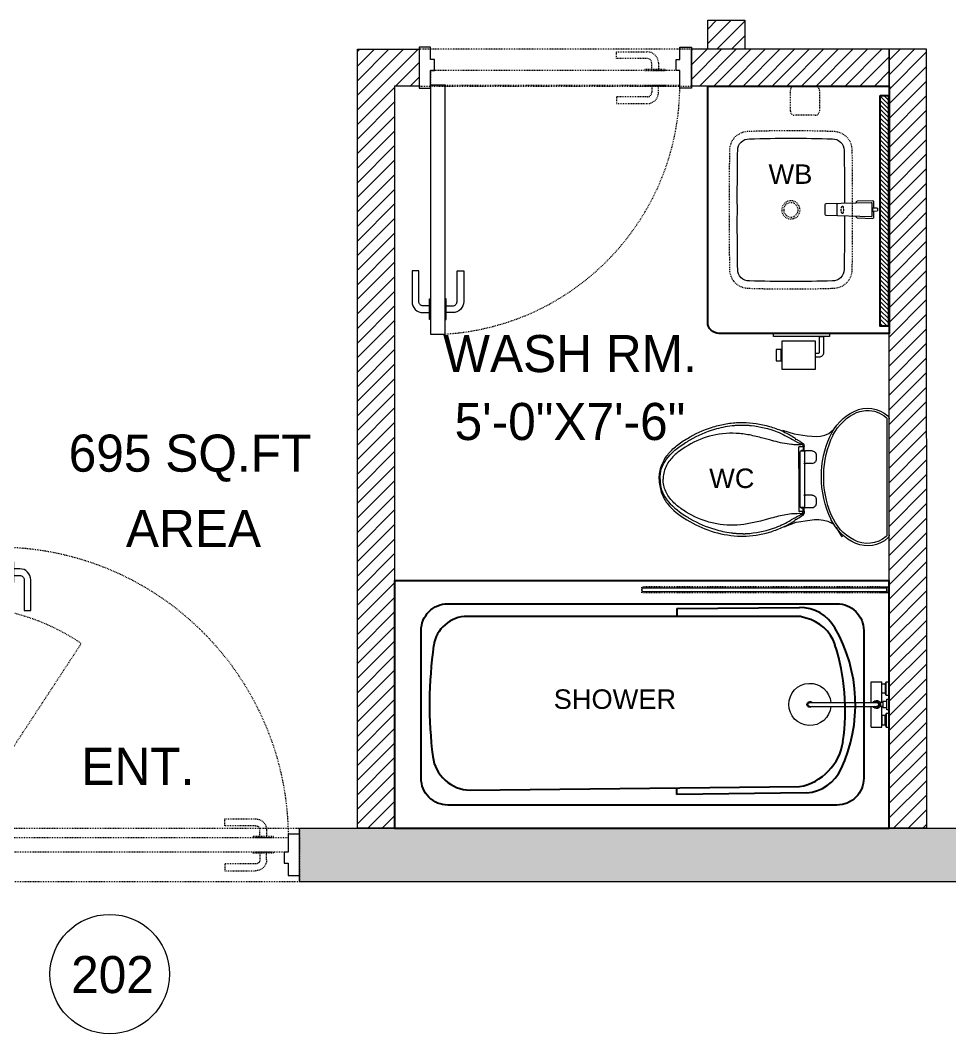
# Model space of a CAD drawing. Header units: inches. Extents: x 18646 to 39869, y 2287 to 7833.
# Drawn here: x 22523.9 to 22636.6, y 4217.9 to 4340.9 of the extents above; entities that cross this region are included whole.
import ezdxf

# ---------------------------------------------------------------- set-up
doc = ezdxf.new("R2010")
doc.units = ezdxf.units.IN
doc.header["$LTSCALE"] = 1.5
doc.header["$MEASUREMENT"] = 0
doc.linetypes.add('DASHED', pattern=[0.75, 0.5, -0.25])
doc.linetypes.add('HIDDEN', pattern=[0.375, 0.25, -0.125])
for name, color, linetype in [('A-WALL', 4, 'Continuous'), ('A-WALL-EXTR', 2, 'Continuous'), ('I-FURN', 7, 'Continuous'), ('I-Furn Text', 7, 'Continuous'), ('TTEXT', 7, 'Continuous')]:
    doc.layers.add(name, color=color, linetype=linetype)
for name, color, linetype, lineweight in [('I-DOOR', 6, 'Continuous', 20), ('I-FIXTURE', 7, 'Continuous', 5), ('l-FIXTURE', 7, 'Continuous', 5)]:
    doc.layers.add(name, color=color, linetype=linetype, lineweight=lineweight)
doc.styles.add('1 by 8 new', font='GOTHIC.TTF', dxfattribs={"height": 4.5})
doc.styles.add('A-ARCH-B01FL$0$Annotative', font='arial.ttf')
doc.styles.get("Standard").update_dxf_attribs({"font": 'arial.ttf'})

# ---------------------------------------------------------------- blocks, each defined once
blk = doc.blocks.new('D2')
at = {"layer": 'A-WALL-EXTR', "color": 8, "linetype": 'HIDDEN', "lineweight": 5, "ltscale": 0.1, "transparency": 33554636}
for points in [[(2.1, 1.39), (2.1, 36.61), (0.35, 36.61), (0.35, 1.39)], [(0.35, 32.35), (0.35, 34.84), (0.2, 34.84), (0.2, 32.35)], [(2.1, 32.35), (2.1, 34.84), (2.25, 34.84), (2.25, 32.35)]]:
    blk.add_lwpolyline(points, close=True, dxfattribs=at)
for points in [[(0.2, 33.19), (-0.58, 33.19, 0.414214), (-1.1, 32.67), (-1.1, 28.92), (-1.92, 28.92), (-1.92, 32.67, -0.414214), (-0.58, 34), (0.2, 34)], [(2.25, 33.19), (3.02, 33.19, -0.414214), (3.54, 32.67), (3.54, 28.92), (4.36, 28.92), (4.36, 32.67, 0.414214), (3.02, 34), (2.25, 34)]]:
    blk.add_lwpolyline(points, format="xyb", dxfattribs=at)
blk.add_arc((2.07, 1.31), 35.3, 2.9704, 89.9487, dxfattribs=at)
at = {"layer": 'I-DOOR', "color": 6, "lineweight": 5, "transparency": 33554636}
for points in [[(0.35, 36.61), (0.35, 36.14), (-1.01, 36.14), (-1.01, 36.61), (-2.5, 36.61), (-2.5, 38), (2.5, 38), (2.5, 36.61)], [(2.1, 1.39), (37.31, 1.39), (37.31, 3.14), (2.1, 3.14)], [(33.05, 3.14), (35.54, 3.14), (35.54, 3.29), (33.05, 3.29)], [(0.35, 1.39), (0.35, 1.86), (-1.01, 1.86), (-1.01, 1.39), (-2.5, 1.39), (-2.5, 0), (2.5, 0), (2.5, 1.39)], [(33.05, 1.39), (35.54, 1.39), (35.54, 1.24), (33.05, 1.24)]]:
    blk.add_lwpolyline(points, close=True, dxfattribs=at)
for points in [[(33.89, 3.29), (33.89, 4.07, 0.414214), (33.37, 4.59), (29.63, 4.59), (29.63, 5.4), (33.37, 5.4, -0.414214), (34.71, 4.07), (34.71, 3.29)], [(33.89, 1.24), (33.89, 0.46, -0.414214), (33.37, -0.05), (29.63, -0.05), (29.63, -0.87), (33.37, -0.87, 0.414214), (34.71, 0.46), (34.71, 1.24)]]:
    blk.add_lwpolyline(points, format="xyb", dxfattribs=at)
blk = doc.blocks.new('D1')
at = {"layer": 'I-DOOR', "lineweight": 5, "transparency": 33554636}
for points in [[(0.35, 31.61), (0.35, 31.14), (-1.01, 31.14), (-1.01, 31.61), (-2.5, 31.61), (-2.5, 33), (2.5, 33), (2.5, 31.61)], [(2.1, 1.39), (32.31, 1.39), (32.31, 3.14), (2.1, 3.14)], [(28.05, 3.14), (30.54, 3.14), (30.54, 3.29), (28.05, 3.29)], [(0.35, 1.39), (0.35, 1.86), (-1.01, 1.86), (-1.01, 1.39), (-2.5, 1.39), (-2.5, 0), (2.5, 0), (2.5, 1.39)], [(28.05, 1.39), (30.54, 1.39), (30.54, 1.24), (28.05, 1.24)]]:
    blk.add_lwpolyline(points, close=True, dxfattribs=at)
at = {"layer": 'I-DOOR', "color": 252, "linetype": 'HIDDEN', "lineweight": 5, "ltscale": 0.1, "transparency": 33554636}
for points in [[(2.1, 1.39), (2.1, 31.61), (0.35, 31.61), (0.35, 1.39)], [(0.35, 27.35), (0.35, 29.84), (0.2, 29.84), (0.2, 27.35)], [(2.1, 27.35), (2.1, 29.84), (2.25, 29.84), (2.25, 27.35)]]:
    blk.add_lwpolyline(points, close=True, dxfattribs=at)
for points in [[(0.2, 28.19), (-0.58, 28.19, 0.414214), (-1.1, 27.67), (-1.1, 23.92), (-1.92, 23.92), (-1.92, 27.67, -0.414214), (-0.58, 29), (0.2, 29)], [(2.25, 28.19), (3.02, 28.19, -0.414214), (3.54, 27.67), (3.54, 23.92), (4.36, 23.92), (4.36, 27.67, 0.414214), (3.02, 29), (2.25, 29)]]:
    blk.add_lwpolyline(points, format="xyb", dxfattribs=at)
at = {"layer": 'I-DOOR', "lineweight": 5, "transparency": 33554636}
for points in [[(28.89, 3.29), (28.89, 4.07, 0.414214), (28.37, 4.59), (24.63, 4.59), (24.63, 5.4), (28.37, 5.4, -0.414214), (29.71, 4.07), (29.71, 3.29)], [(28.89, 1.24), (28.89, 0.46, -0.414214), (28.37, -0.05), (24.63, -0.05), (24.63, -0.87), (28.37, -0.87, 0.414214), (29.71, 0.46), (29.71, 1.24)]]:
    blk.add_lwpolyline(points, format="xyb", dxfattribs=at)
at = {"layer": 'I-DOOR', "color": 252, "linetype": 'HIDDEN', "lineweight": 5, "ltscale": 0.1, "transparency": 33554636}
blk.add_arc((2.06, 1.3), 30.31, 3.4862, 89.9301, dxfattribs=at)
blk = doc.blocks.new('SW28-Plan')
at = {"layer": 'I-FIXTURE', "linetype": 'ByBlock', "lineweight": 5}
for p, q in [((15, 43), (15, 107)), ((20, 97), (20, 53)), ((85, 107), (35, 107)), ((35, 9), (35, 107)), ((85, 9), (85, 107)), ((376, 9), (60, 9)), ((15, -43), (15, -107)), ((35, -107), (35, -9)), ((376, -9), (60, -9)), ((85, -107), (85, -9)), ((20, -97), (20, -53)), ((85, -107), (35, -107))]:
    blk.add_line(p, q, dxfattribs=at)
for points in [[(0, 43), (15, 43), (20, 53), (35, 53), (35, 97), (20, 97), (15, 107), (0, 107)], [(11, 25), (0, 25), (0, -25), (11, -25)], [(0, -43), (15, -43), (20, -53), (35, -53), (35, -97), (20, -97), (15, -107), (0, -107)]]:
    blk.add_lwpolyline(points, close=True, dxfattribs=at)
for points in [[(11, 14), (31, 14), (31, -14), (11, -14)], [(31, 9), (43.3, 9)], [(31, -9), (43.3, -9)]]:
    blk.add_lwpolyline(points, dxfattribs=at)
for centre, radius, start, end in [((376, 0), 100, 185.1636, 174.8364), ((60, 0), 19, 28.2737, 331.7263), ((60, 0), 14, 40.0052, 319.9948), ((60, 0), 9, 90, 270), ((376, 0), 14, 220.0052, 139.9948), ((376, 0), 9, 270, 90)]:
    blk.add_arc(centre, radius, start, end, dxfattribs=at)
blk = doc.blocks.new('WB')
at = {"layer": 'I-FIXTURE', "lineweight": 5}
for p, q in [((11.61, 0.57), (11.61, -0.64)), ((17.16, 0.83), (11.73, 0.69)), ((13.03, -0.67), (13.03, 0.6)), ((15.35, 0.78), (15.35, 0.86)), ((15.47, 0.98), (17.36, 1.03)), ((17.28, 0.71), (17.28, -0.78)), ((17.34, -0.2), (17.34, 0.13)), ((17.36, 0.15), (17.91, 0.13)), ((17.48, 0.91), (17.48, 0.15)), ((17.93, -0.18), (17.93, 0.11)), ((11.73, -0.76), (17.16, -0.9)), ((15.35, -0.93), (15.35, -0.85)), ((17.36, -1.09), (15.47, -1.04)), ((17.91, -0.2), (17.36, -0.22)), ((17.48, -0.22), (17.48, -0.98))]:
    blk.add_line(p, q, dxfattribs=at)
at = {"layer": 'I-FIXTURE', "color": 8, "linetype": 'DASHED', "lineweight": 5, "ltscale": 0.1}
blk.add_lwpolyline([(14.84, -7.24, 0.005975), (14.88, 0, 0.005975), (14.84, 7.24, 0.421899), (12.47, 9.55, 0.016836), (2.41, 9.55, 0.421667), (0.04, 7.24, 0.005823), (0, 0, 0.005823), (0.04, -7.24, 0.421667), (2.41, -9.55, 0.016836), (12.47, -9.55, 0.421899)], format="xyb", close=True, dxfattribs=at)
for radius in [1.11, 0.875]:
    blk.add_circle((7.44, 0), radius, dxfattribs=at)
at = {"layer": 'I-FIXTURE', "lineweight": 5}
for centre, radius, start, end in [((11.73, 0.57), 0.118, 91.4917, 180), ((13.17, 0.59), 0.136, 98.7071, 177.0098), ((15.47, 0.86), 0.121, 92.9366, 179.4019), ((17.16, 0.71), 0.119, 358.65, 91.3974), ((17.28, 0.11), 0.0236, 17.0763, 85.9822), ((16.81, -0.03), 0.52, 342.9237, 17.0763), ((17.32, 0.06), 0.0202, 267.9713, 359.383), ((17.36, 0.13), 0.0199, 88.607, 178.8453), ((17.36, 0.91), 0.118, 359.997, 91.503), ((17.91, 0.11), 0.0197, 0, 87.85), ((11.73, -0.64), 0.118, 180, 268.5083), ((13.17, -0.66), 0.136, 182.9903, 261.2928), ((15.47, -0.93), 0.118, 179.9978, 268.5022), ((17.16, -0.78), 0.119, 268.6045, 1.3481), ((17.28, -0.18), 0.0236, 274.0178, 342.9237), ((17.32, -0.13), 0.0197, 359.9987, 93.733), ((17.36, -0.2), 0.0202, 181.538, 270.6087), ((17.36, -0.98), 0.118, 268.497, 0.0025), ((17.91, -0.18), 0.0197, 272.15, 360)]:
    blk.add_arc(centre, radius, start, end, dxfattribs=at)
at = {"layer": 'I-FIXTURE', "color": 8, "linetype": 'DASHED', "lineweight": 5, "ltscale": 0.1}
for centre, radius, start, end in [((14.59, 0.01), 1.04, 164.2221, 180.4063), ((13.93, 0.19), 0.365, 141.8789, 164.2221), ((13.69, 0.38), 0.0529, 34.0309, 141.8789), ((13.47, 0.23), 0.321, 8.689, 34.0309), ((12.41, 0.01), 1.4, 359.3825, 11.0778), ((14.59, -0.01), 1.04, 179.5937, 195.7779), ((13.93, -0.19), 0.365, 195.7779, 218.1211), ((13.69, -0.39), 0.0529, 218.1211, 325.9691), ((13.47, -0.24), 0.321, 325.9691, 351.311), ((12.41, -0.02), 1.4, 348.9222, 0.6175)]:
    blk.add_arc(centre, radius, start, end, dxfattribs=at)
at = {"layer": 'l-FIXTURE', "lineweight": 5}
blk.add_lwpolyline([(13.94, 0.74, 0.005371), (13.89, 7.23, 0.428792), (12.47, 8.61, 0.01694), (2.41, 8.61, 0.428462), (0.99, 7.23, 0.005836), (0.95, 0, 0.005836), (0.99, -7.23, 0.428462), (2.41, -8.61, 0.01694), (12.47, -8.61, 0.428792), (13.89, -7.23, 0.005316), (13.94, -0.81, 0.005316)], format="xyb", dxfattribs=at)
at = {"layer": 'I-FIXTURE', "color": 8, "linetype": 'DASHED', "lineweight": 5, "ltscale": 0.1}
for tag in ['MATERIAL', 'PRODUCT', 'TRADENAME', 'MODELNUMBER']:
    blk.add_attdef(tag, (7.43, 0), '', height=0.001, rotation=270, dxfattribs=at)
blk = doc.blocks.new('A$C7D7620EA')
at = {"layer": 'I-FIXTURE'}
for points in [[(27.9, 1.33), (27.9, 15.36)], [(8.83, 14.57), (8.93, 14.58)], [(8.93, 14.58), (9.01, 14.59)], [(9.01, 14.59), (9.1, 14.6)], [(9.1, 14.6), (9.17, 14.6)], [(9.17, 14.6), (9.24, 14.61)], [(9.24, 14.61), (9.31, 14.61)], [(9.31, 14.61), (9.37, 14.62)], [(9.37, 14.62), (9.43, 14.62)], [(9.43, 14.62), (9.49, 14.62)], [(9.49, 14.62), (9.54, 14.63)], [(9.54, 14.63), (9.59, 14.63)], [(9.59, 14.63), (9.66, 14.63)], [(9.66, 14.63), (9.72, 14.63)], [(9.72, 14.63), (9.77, 14.64)], [(9.77, 14.64), (9.82, 14.64)], [(9.82, 14.64), (9.87, 14.64)], [(9.87, 14.64), (9.93, 14.64)], [(9.93, 14.64), (10.02, 14.64)], [(10.02, 14.64), (10.06, 14.64)], [(10.06, 14.64), (10.1, 14.64)], [(10.19, 14.64), (10.27, 14.64)], [(10.27, 14.64), (10.34, 14.64)], [(10.34, 14.64), (10.39, 14.63)], [(10.39, 14.63), (10.45, 14.63)], [(10.45, 14.63), (10.5, 14.63)], [(10.5, 14.63), (10.57, 14.63)], [(10.57, 14.63), (10.63, 14.62)], [(10.63, 14.62), (10.7, 14.62)], [(10.7, 14.62), (10.78, 14.61)], [(10.78, 14.61), (10.86, 14.61)], [(10.86, 14.61), (10.95, 14.6)], [(10.95, 14.6), (11.04, 14.59)], [(11.04, 14.59), (11.14, 14.58)], [(3.2, 12.51), (3.3, 12.57)], [(3.3, 12.57), (3.38, 12.62)], [(3.38, 12.62), (3.46, 12.67)], [(3.46, 12.67), (3.54, 12.72)], [(3.54, 12.72), (3.61, 12.76)], [(3.61, 12.76), (3.68, 12.8)], [(3.68, 12.8), (3.77, 12.86)], [(13.54, 12.79), (12.55, 13.05)], [(16.29, 13.17), (16.43, 13.08)], [(16.43, 13.07), (16.43, 13.08), (16.43, 13.08)], [(16.43, 13.07), (16.43, 13.08)], [(16.43, 13.07), (16.44, 13.07)], [(16.47, 13), (16.47, 12.94)], [(16.47, 12.94), (16.56, 12.93)], [(16.56, 12.93), (16.57, 12.92)], [(16.57, 12.92), (16.58, 12.92)], [(16.78, 12.84), (16.81, 12.82)], [(17.12, 12.62), (17.23, 12.55)], [(17.23, 12.55), (17.34, 12.48)], [(17.3, 12.3), (17.29, 12.3)], [(17.29, 12.3), (17.3, 12.3)], [(17.34, 12.48), (17.45, 12.41)], [(16.97, 12.23), (16.59, 12.24)], [(17.09, 4.75), (17.09, 11.37)], [(17.14, 11.49), (17.5, 11.5)], [(17.18, 11.52), (17.35, 11.52), (17.43, 11.52), (17.47, 11.52), (17.49, 11.52)], [(17.36, 11.55), (17.25, 11.54)], [(17.36, 11.55), (17.35, 11.55)], [(17.46, 12.06), (17.43, 12.02)], [(17.44, 11.94), (17.49, 11.94), (17.5, 11.94)], [(17.44, 11.93), (17.44, 11.63)], [(17.45, 12.03), (17.54, 12.03)], [(17.52, 12), (17.45, 12)], [(17.45, 12), (17.45, 12)], [(17.45, 12), (17.52, 12)], [(17.49, 11.49), (17.48, 11.49)], [(17.49, 11.52), (17.5, 11.52)], [(17.5, 11.5), (17.49, 11.49)], [(17.5, 11.94), (17.58, 11.94)], [(17.5, 11.52), (17.58, 11.53)], [(17.5, 11.5), (17.5, 11.5)], [(17.51, 11.5), (17.55, 11.49)], [(17.55, 11.49), (17.6, 11.49)], [(17.57, 12.06), (17.57, 12.18)], [(17.58, 11.57), (17.58, 11.94)], [(17.6, 11.49), (17.61, 11.49)], [(17.6, 11.49), (17.6, 11.49)], [(17.6, 11.49), (17.6, 11.49)], [(17.61, 11.49), (17.64, 11.49)], [(17.61, 11.49), (17.61, 11.49)], [(17.62, 11.49), (17.61, 11.49)], [(17.61, 11.49), (17.61, 11.49)], [(17.61, 11.49), (17.61, 11.49)], [(17.61, 11.49), (17.61, 11.49)], [(17.62, 11.49), (17.62, 11.49)], [(17.62, 11.49), (17.62, 11.48)], [(17.62, 11.49), (17.62, 11.49)], [(17.62, 11.49), (17.62, 11.49)], [(17.62, 11.49), (17.64, 11.49)], [(17.62, 11.47), (17.62, 10.01)], [(17.64, 11.49), (17.71, 11.5)], [(17.71, 11.5), (17.75, 11.5)], [(17.94, 11.5), (17.75, 11.5)], [(18.09, 11.5), (17.94, 11.5)], [(18.26, 11.49), (18.09, 11.5)], [(18.54, 11.49), (18.26, 11.49)], [(18.85, 11.38), (18.84, 11.38)], [(18.85, 11.38), (18.88, 11.36)], [(18.88, 11.36), (18.9, 11.34)], [(18.9, 11.34), (18.91, 11.32)], [(18.91, 11.32), (18.92, 11.32)], [(18.92, 11.32), (18.94, 11.29)], [(17.64, 9.96), (17.57, 9.96)], [(17.6, 10), (17.6, 10.01)], [(17.6, 10.01), (17.6, 10)], [(17.61, 10.01), (17.6, 10.01)], [(17.6, 9.99), (17.6, 10)], [(17.6, 9.99), (17.6, 9.99)], [(17.6, 9.99), (17.6, 9.99)], [(17.61, 10.23), (17.62, 10.25)], [(17.61, 10.11), (17.62, 10.11)], [(17.61, 10.03), (17.62, 10.03), (17.61, 10.03)], [(17.61, 10.01), (17.61, 10.01)], [(17.62, 10.01), (17.61, 10.01)], [(17.61, 10), (17.61, 10.01)], [(17.61, 10), (17.61, 10)], [(17.61, 9.99), (17.61, 10)], [(17.61, 9.99), (17.62, 9.99)], [(17.61, 9.99), (17.61, 9.99)], [(17.61, 9.99), (17.63, 9.99)], [(17.61, 9.99), (17.61, 9.99)], [(17.61, 9.99), (17.61, 9.99)], [(17.62, 10.01), (17.62, 9.99)], [(17.62, 9.99), (17.63, 9.99)], [(17.62, 9.99), (17.62, 9.99)], [(17.62, 9.99), (17.62, 9.99)], [(17.62, 9.99), (17.68, 9.98), (17.71, 9.98), (17.75, 9.97)], [(17.63, 9.99), (17.65, 10)], [(17.64, 9.96), (17.64, 6.16)], [(18.04, 9.98), (17.92, 9.98), (17.75, 9.97)], [(18.21, 9.98), (18.04, 9.98)], [(18.54, 9.98), (18.21, 9.98)], [(18.85, 10.09), (18.84, 10.09)], [(18.9, 10.14), (18.9, 10.14), (18.92, 10.16), (18.92, 10.16), (18.94, 10.19)], [(0, 8.06), (0, 8.15)], [(0.12, 8.04), (0.12, 8.08)], [(0.48, 8.08), (0.48, 8.06)], [(0.48, 8.04), (0.48, 8.06)], [(17.64, 6.16), (17.57, 6.16)], [(17.6, 6.14), (17.59, 6.14)], [(17.6, 6.12), (17.59, 6.12)], [(17.6, 6.13), (17.6, 6.14)], [(17.6, 6.13), (17.6, 6.12)], [(17.6, 6.13), (17.6, 6.13)], [(17.61, 6.13), (17.6, 6.13)], [(17.6, 6.13), (17.6, 6.13)], [(17.6, 6.13), (17.6, 6.13)], [(17.6, 6.12), (17.6, 6.12)], [(17.6, 6.12), (17.6, 6.12)], [(17.61, 6.11), (17.6, 6.12)], [(17.61, 6.13), (17.62, 6.13)], [(17.63, 6.13), (17.61, 6.13)], [(17.61, 6.13), (17.61, 6.13)], [(17.61, 6.13), (17.61, 6.13)], [(17.61, 6.13), (17.61, 6.12)], [(17.61, 6.13), (17.61, 6.13)], [(17.61, 6.12), (17.61, 6.11)], [(17.61, 6.12), (17.61, 6.12)], [(17.61, 6.12), (17.61, 6.12)], [(17.61, 6.11), (17.61, 6.11)], [(17.62, 6.11), (17.61, 6.11)], [(17.62, 6.09), (17.61, 6.09)], [(17.61, 6.09), (17.61, 6.09)], [(17.61, 6.01), (17.62, 6.01)], [(17.61, 5.89), (17.62, 5.87)], [(17.62, 6.13), (17.65, 6.14)], [(17.62, 6.13), (17.62, 6.13)], [(17.62, 6.13), (17.62, 6.12)], [(17.62, 6.13), (17.62, 6.13)], [(17.62, 6.13), (17.62, 6.13)], [(17.62, 6.13), (17.62, 6.13)], [(17.62, 6.12), (17.62, 6.12)], [(17.62, 6.12), (17.62, 6.11)], [(17.62, 6.11), (17.62, 4.65)], [(17.65, 6.14), (17.71, 6.14)], [(17.71, 6.14), (17.75, 6.15)], [(17.92, 6.14), (17.75, 6.15)], [(18.04, 6.14), (17.92, 6.14)], [(18.21, 6.14), (18.04, 6.14)], [(18.85, 6.03), (18.84, 6.03)], [(18.85, 6.02), (18.88, 6)], [(18.88, 6), (18.9, 5.98)], [(18.89, 5.99), (18.9, 5.98)], [(18.9, 5.98), (18.91, 5.96)], [(18.93, 5.94), (18.93, 5.94), (18.91, 5.96)], [(18.91, 5.96), (18.92, 5.96)], [(18.92, 5.96), (18.94, 5.93)], [(18.94, 5.93), (18.93, 5.94)], [(17.4, 4.65), (17.13, 4.65)], [(17.21, 4.63), (17.15, 4.63)], [(17.22, 4.63), (17.15, 4.63)], [(17.38, 4.63), (17.15, 4.63)], [(17.19, 4.6), (17.49, 4.6)], [(17.41, 4.63), (17.22, 4.63)], [(17.23, 4.63), (17.22, 4.63)], [(17.26, 4.63), (17.23, 4.63)], [(17.36, 4.57), (17.25, 4.58)], [(17.37, 4.63), (17.26, 4.63)], [(17.28, 4.63), (17.28, 4.6)], [(17.3, 3.82), (17.29, 3.82)], [(17.29, 3.82), (17.3, 3.82)], [(17.34, 3.65), (17.45, 3.72)], [(17.36, 4.57), (17.35, 4.57)], [(17.37, 4.63), (17.36, 4.63)], [(17.37, 4.63), (17.36, 4.63)], [(17.37, 4.63), (17.37, 4.63)], [(17.37, 4.63), (17.38, 4.63)], [(17.37, 4.63), (17.37, 4.63)], [(17.38, 4.63), (17.37, 4.63)], [(17.38, 4.63), (17.38, 4.63)], [(17.39, 4.63), (17.38, 4.63)], [(17.38, 4.63), (17.38, 4.63)], [(17.39, 4.63), (17.38, 4.63)], [(17.38, 4.63), (17.39, 4.63)], [(17.4, 4.63), (17.39, 4.63)], [(17.41, 4.63), (17.39, 4.63)], [(17.5, 4.65), (17.4, 4.65)], [(17.41, 4.63), (17.4, 4.63)], [(17.48, 4.63), (17.41, 4.63)], [(17.41, 4.63), (17.5, 4.63)], [(17.41, 4.63), (17.41, 4.63)], [(17.44, 4.19), (17.44, 4.49)], [(17.45, 4.12), (17.45, 4.12)], [(17.52, 4.11), (17.45, 4.11)], [(17.45, 4.09), (17.54, 4.09)], [(17.49, 4.63), (17.48, 4.63)], [(17.5, 4.63), (17.49, 4.63)], [(17.49, 4.6), (17.5, 4.6)], [(17.5, 4.65), (17.5, 4.65)], [(17.52, 4.65), (17.5, 4.65)], [(17.5, 4.63), (17.5, 4.63)], [(17.5, 4.6), (17.58, 4.59)], [(17.55, 4.63), (17.51, 4.63)], [(17.57, 4.65), (17.52, 4.65)], [(17.6, 4.63), (17.55, 4.63)], [(17.55, 4.63), (17.55, 4.63)], [(17.6, 4.65), (17.57, 4.65)], [(17.57, 4.06), (17.57, 3.94)], [(17.6, 4.75), (17.62, 4.75)], [(17.62, 4.65), (17.6, 4.65)], [(17.6, 4.63), (17.6, 4.63)], [(17.6, 4.63), (17.6, 4.63)], [(17.61, 4.63), (17.6, 4.63)], [(17.61, 4.63), (17.61, 4.63)], [(17.62, 4.63), (17.61, 4.63)], [(17.61, 4.63), (17.61, 4.63)], [(17.61, 4.63), (17.61, 4.63)], [(17.61, 4.63), (17.61, 4.63)], [(17.64, 4.63), (17.61, 4.63)], [(17.62, 4.65), (17.62, 4.64)], [(17.62, 4.64), (17.63, 4.64)], [(17.62, 4.64), (17.62, 4.63)], [(17.62, 4.63), (18.54, 4.63)], [(17.62, 4.63), (17.64, 4.63)], [(17.62, 4.63), (17.62, 4.63)], [(17.63, 4.64), (17.65, 4.64)], [(18.85, 4.74), (18.84, 4.74)], [(18.9, 4.78), (18.9, 4.78), (18.92, 4.81), (18.92, 4.81)], [(18.92, 4.81), (18.94, 4.83)], [(12.55, 3.07), (12.27, 2.99)], [(12.85, 3.15), (12.55, 3.07)], [(13.54, 3.34), (12.85, 3.15)], [(13.79, 3.4), (13.54, 3.34)], [(14.02, 3.46), (13.79, 3.4)], [(14.24, 3.52), (14.02, 3.46)], [(15.97, 3.11), (16.06, 3.17)], [(16.29, 2.95), (16.43, 3.04)], [(16.43, 3.05), (16.43, 3.04)], [(16.43, 3.04), (16.44, 3.05)], [(16.43, 3.04), (16.43, 3.04)], [(16.43, 3.04), (16.43, 3.04)], [(16.47, 3.18), (16.47, 3.12)], [(16.93, 3.38), (17.07, 3.46)], [(17.07, 3.46), (17.23, 3.58)], [(17.23, 3.58), (17.34, 3.65)], [(10.13, 1.47), (10.18, 1.47)], [(10.17, 1.46), (10.24, 1.46)], [(21.42, 2.26), (21.46, 2.19), (22.06, 1.21), (22.1, 1.14), (22.11, 1.13), (22.13, 1.13), (22.2, 1.17), (22.31, 1.24), (22.37, 1.28)]]:
    blk.add_lwpolyline(points, dxfattribs=at)
for points in [[(20.68, 13.19), (21.29, 14.61), (22.36, 15.68), (23.63, 16.3)], [(21.07, 13.39), (21.72, 14.69), (22.8, 15.66), (24.02, 16.18)], [(23.63, 16.3), (25.02, 16.99), (26.62, 16.72), (27.73, 15.74)], [(25.11, 16.41), (26.04, 16.45), (26.89, 16.12), (27.53, 15.56)], [(9.65, 14.95), (9.82, 14.96), (9.98, 14.96), (10.15, 14.96)], [(27.73, 15.74), (27.85, 15.64), (27.9, 15.5), (27.9, 15.36)], [(10.1, 14.64), (10.13, 14.64), (10.16, 14.64), (10.19, 14.64)], [(13.91, 12.69), (13.78, 12.72), (13.66, 12.75), (13.54, 12.79)], [(16.05, 12.27), (15.32, 12.34), (14.61, 12.51), (13.91, 12.69)], [(16.17, 12.87), (16.53, 12.66), (16.9, 12.46), (17.29, 12.3)], [(16.44, 13.07), (16.46, 13.05), (16.47, 13.03), (16.47, 13)], [(16.58, 12.92), (16.65, 12.9), (16.71, 12.87), (16.78, 12.84)], [(16.81, 12.82), (16.92, 12.76), (17.02, 12.69), (17.12, 12.62)], [(17.3, 12.3), (17.39, 12.26), (17.45, 12.17), (17.46, 12.06)], [(17.45, 12.41), (17.53, 12.36), (17.57, 12.27), (17.57, 12.18)], [(20.91, 3.66), (19.52, 6.9), (19.68, 10.42), (21.08, 13.39)], [(19.67, 8.34), (19.67, 10.1), (20.05, 11.76), (20.68, 13.19)], [(16.59, 12.24), (16.41, 12.25), (16.23, 12.26), (16.05, 12.27)], [(16.93, 9.35), (16.93, 10.23), (16.93, 11.11), (16.94, 11.99)], [(17.09, 11.37), (17.09, 11.46), (17.16, 11.53), (17.25, 11.54)], [(17.36, 11.55), (17.41, 11.55), (17.44, 11.59), (17.44, 11.63)], [(17.45, 12.03), (17.44, 12), (17.44, 11.96), (17.44, 11.93)], [(17.58, 11.94), (17.58, 11.98), (17.56, 12), (17.52, 12)], [(17.57, 12.06), (17.57, 12.05), (17.56, 12.03), (17.54, 12.03)], [(17.58, 11.57), (17.58, 11.56), (17.58, 11.54), (17.58, 11.53)], [(17.64, 11.48), (17.64, 11.48), (17.63, 11.49), (17.62, 11.49)], [(18.54, 11.49), (18.61, 11.49), (18.74, 11.45), (18.8, 11.43)], [(18.8, 11.42), (18.82, 11.41), (18.84, 11.39), (18.85, 11.38)], [(18.85, 11.38), (18.87, 11.37), (18.88, 11.35), (18.9, 11.34)], [(18.94, 11.29), (18.97, 11.25), (18.99, 11.2), (19, 11.15)], [(19, 11.15), (19.01, 11.13), (19.02, 11.12), (19.02, 11.1)], [(17.6, 10), (17.58, 9.99), (17.57, 9.98), (17.57, 9.96)], [(17.62, 10.21), (17.62, 10.21), (17.61, 10.22), (17.61, 10.23)], [(17.65, 9.99), (17.65, 9.99), (17.64, 9.97), (17.64, 9.96)], [(18.54, 9.98), (18.61, 9.99), (18.74, 10.04), (18.8, 10.07)], [(18.8, 10.06), (18.82, 10.07), (18.84, 10.09), (18.85, 10.1)], [(18.9, 10.14), (18.88, 10.13), (18.87, 10.11), (18.85, 10.1)], [(18.85, 10.1), (18.87, 10.11), (18.88, 10.13), (18.9, 10.14)], [(19, 10.32), (18.99, 10.28), (18.97, 10.23), (18.94, 10.19)], [(19.02, 10.38), (19.02, 10.36), (19.01, 10.34), (19, 10.32)], [(19.03, 10.47), (19.03, 10.44), (19.03, 10.41), (19.02, 10.38)], [(20.84, 3.16), (20.04, 4.84), (19.66, 6.64), (19.67, 8.34)], [(17.59, 6.12), (17.58, 6.13), (17.57, 6.15), (17.57, 6.16)], [(17.59, 6.14), (17.58, 6.14), (17.57, 6.15), (17.57, 6.16)], [(17.65, 6.14), (17.65, 6.14), (17.64, 6.15), (17.64, 6.16)], [(0.84, 5.68), (1.44, 4.86), (2.26, 4.22), (3.1, 3.67)], [(17.62, 5.91), (17.62, 5.91), (17.61, 5.9), (17.61, 5.89)], [(17.64, 6.13), (17.64, 6.13), (17.63, 6.13), (17.62, 6.13)], [(18.54, 6.14), (18.43, 6.14), (18.32, 6.14), (18.21, 6.14)], [(18.54, 6.14), (18.61, 6.14), (18.67, 6.12), (18.73, 6.1)], [(18.73, 6.1), (18.75, 6.09), (18.84, 6.04), (18.85, 6.02)], [(18.85, 6.02), (18.87, 6.01), (18.88, 6), (18.89, 5.99)], [(18.94, 5.93), (18.97, 5.89), (18.99, 5.84), (19, 5.8)], [(19, 4.97), (18.99, 4.92), (18.97, 4.87), (18.94, 4.83)], [(19, 5.8), (19.01, 5.78), (19.02, 5.76), (19.02, 5.74)], [(19.02, 5.02), (19.02, 5.01), (19.01, 4.99), (19, 4.97)], [(19.03, 5.12), (19.03, 5.09), (19.03, 5.05), (19.02, 5.02)], [(16.05, 3.85), (15.44, 3.79), (14.84, 3.67), (14.24, 3.52)], [(16.97, 3.89), (16.66, 3.88), (16.36, 3.87), (16.05, 3.85)], [(16.06, 3.17), (16.46, 3.41), (16.86, 3.64), (17.29, 3.82)], [(17.25, 4.58), (17.16, 4.59), (17.09, 4.66), (17.09, 4.75)], [(17.23, 3.86), (17.35, 3.89), (17.43, 3.99), (17.43, 4.1)], [(17.3, 3.82), (17.39, 3.87), (17.45, 3.95), (17.46, 4.06)], [(17.36, 4.57), (17.41, 4.57), (17.44, 4.53), (17.44, 4.49)], [(17.45, 4.09), (17.44, 4.12), (17.44, 4.17), (17.44, 4.19)], [(17.45, 3.72), (17.53, 3.77), (17.57, 3.85), (17.57, 3.94)], [(17.52, 4.65), (17.52, 4.63), (17.52, 4.63), (17.5, 4.63)], [(17.58, 4.17), (17.58, 4.14), (17.56, 4.11), (17.52, 4.11)], [(17.57, 4.06), (17.57, 4.07), (17.56, 4.09), (17.54, 4.09)], [(17.62, 4.79), (17.61, 4.78), (17.6, 4.77), (17.6, 4.75)], [(17.62, 4.89), (17.62, 4.89), (17.61, 4.88), (17.61, 4.88)], [(17.61, 4.88), (17.61, 4.87), (17.62, 4.85), (17.62, 4.85)], [(18.54, 4.63), (18.63, 4.63), (18.72, 4.66), (18.8, 4.7)], [(18.8, 4.7), (18.82, 4.72), (18.84, 4.73), (18.85, 4.74)], [(16.47, 3.12), (16.47, 3.09), (16.46, 3.07), (16.44, 3.05)], [(16.47, 3.18), (16.5, 3.18), (16.52, 3.18), (16.54, 3.19)], [(23.85, 0.28), (22.49, 0.88), (21.44, 1.93), (20.83, 3.17)], [(23.59, 0.71), (22.33, 1.38), (21.41, 2.44), (20.91, 3.65)], [(27.9, 1.33), (27.9, 1.17), (27.84, 1.03), (27.73, 0.94)], [(27.53, 1.12), (26.42, 0.14), (24.85, 0.02), (23.59, 0.71)], [(27.73, 0.94), (26.65, -0.04), (25.14, -0.25), (23.86, 0.28)]]:
    blk.add_open_spline(points, degree=3, dxfattribs=at)
for points, knots in [([(24.03, 16.18), (24.03, 16.18), (24.1, 16.2), (24.1, 16.2), (24.41, 16.32), (24.71, 16.38), (25.03, 16.4), (25.03, 16.4), (25.11, 16.41), (25.11, 16.41)], [0, 0, 0, 0, 1, 1, 1, 2, 2, 2, 3, 3, 3, 3]), ([(0, 8.15), (0.01, 8.68), (0.1, 9.2), (0.28, 9.7), (0.46, 10.18), (0.71, 10.63), (1.03, 11.04), (1.34, 11.44), (1.71, 11.8), (2.11, 12.12), (2.53, 12.45), (2.97, 12.75), (3.42, 13.02), (4.35, 13.57), (5.34, 14.03), (6.36, 14.36), (6.88, 14.52), (7.4, 14.66), (7.94, 14.76), (8.47, 14.86), (9.02, 14.92), (9.57, 14.95), (9.59, 14.95), (9.62, 14.95), (9.65, 14.95)], [0, 0, 0, 0, 1, 1, 1, 2, 2, 2, 3, 3, 3, 4, 4, 4, 5, 5, 5, 6, 6, 6, 7, 7, 7, 8, 8, 8, 8]), ([(10.15, 14.96), (11.24, 14.94), (12.32, 14.79), (13.37, 14.48), (13.88, 14.32), (14.39, 14.14), (14.88, 13.92), (15.37, 13.7), (15.84, 13.45), (16.29, 13.17)], [0, 0, 0, 0, 1, 1, 1, 2, 2, 2, 3, 3, 3, 3]), ([(27.53, 15.56), (27.53, 15.56), (27.6, 15.47), (27.6, 15.47), (27.6, 15.47), (27.61, 15.41), (27.61, 15.41), (27.63, 15.33), (27.62, 15.38), (27.62, 15.28), (27.62, 15.28), (27.62, 1.32), (27.62, 1.32), (27.62, 1.32), (27.6, 1.21), (27.6, 1.21), (27.6, 1.21), (27.53, 1.13), (27.53, 1.13)], [0, 0, 0, 0, 1, 1, 1, 2, 2, 2, 3, 3, 3, 4, 4, 4, 5, 5, 5, 6, 6, 6, 6]), ([(12.55, 13.05), (12.02, 13.19), (11.49, 13.33), (10.96, 13.43), (10.42, 13.53), (9.88, 13.6), (9.33, 13.63), (8.24, 13.68), (7.14, 13.56), (6.09, 13.27), (5.06, 12.99), (4.07, 12.53), (3.16, 11.96), (2.67, 11.66), (2.2, 11.32), (1.79, 10.91)], [0, 0, 0, 0, 1, 1, 1, 2, 2, 2, 3, 3, 3, 4, 4, 4, 5, 5, 5, 5]), ([(3.77, 12.86), (4.7, 13.39), (5.7, 13.83), (6.73, 14.14), (7.42, 14.34), (8.12, 14.48), (8.83, 14.57)], [0, 0, 0, 0, 1, 1, 1, 2, 2, 2, 2]), ([(11.14, 14.58), (12.22, 14.47), (13.28, 14.22), (14.3, 13.82), (14.95, 13.56), (15.57, 13.23), (16.17, 12.87)], [0, 0, 0, 0, 1, 1, 1, 2, 2, 2, 2]), ([(14.96, 14.01), (14.96, 14.01), (16.38, 13.57), (16.38, 13.57), (17.73, 13.35), (19.28, 12.97), (20.57, 13.62), (20.57, 13.62), (21.14, 14.08), (21.14, 14.08), (21.14, 14.08), (20.78, 13.74), (20.78, 13.74)], [0, 0, 0, 0, 1, 1, 1, 2, 2, 2, 3, 3, 3, 4, 4, 4, 4]), ([(0.84, 10.44), (1.46, 11.29), (2.3, 11.94), (3.18, 12.5), (3.19, 12.5), (3.19, 12.51), (3.2, 12.51)], [0, 0, 0, 0, 1, 1, 1, 2, 2, 2, 2]), ([(17.29, 12.3), (17.27, 12.29), (17.25, 12.28), (17.23, 12.26), (17.2, 12.24), (17.16, 12.24), (17.12, 12.24), (17.07, 12.23), (17.02, 12.23), (16.97, 12.23)], [0, 0, 0, 0, 1, 1, 1, 2, 2, 2, 3, 3, 3, 3]), ([(17.43, 12.02), (17.41, 12), (17.37, 12), (17.34, 12), (17.3, 11.99), (17.26, 11.99), (17.22, 11.99), (17.12, 11.98), (17.03, 11.98), (16.94, 11.99)], [0, 0, 0, 0, 1, 1, 1, 2, 2, 2, 3, 3, 3, 3]), ([(19.02, 11.1), (19.04, 11), (19.03, 10.9), (19.03, 10.8), (19.03, 10.69), (19.03, 10.58), (19.03, 10.47)], [0, 0, 0, 0, 1, 1, 1, 2, 2, 2, 2]), ([(0.12, 8.08), (0.12, 8.51), (0.16, 8.94), (0.29, 9.35), (0.41, 9.74), (0.61, 10.1), (0.84, 10.44)], [0, 0, 0, 0, 1, 1, 1, 2, 2, 2, 2]), ([(1.79, 10.91), (1.43, 10.56), (1.11, 10.16), (0.88, 9.72), (0.65, 9.25), (0.51, 8.75), (0.48, 8.23), (0.48, 8.18), (0.48, 8.13), (0.48, 8.08)], [0, 0, 0, 0, 1, 1, 1, 2, 2, 2, 3, 3, 3, 3]), ([(17.6, 9.99), (17.6, 9.99), (17.6, 9.99), (17.6, 9.99), (17.58, 9.98), (17.57, 9.97), (17.57, 9.96)], [0, 0, 0, 0, 1, 1, 1, 2, 2, 2, 2]), ([(16.93, 9.35), (16.93, 8.24), (16.93, 7.13), (16.93, 6.03), (16.93, 5.69), (16.93, 5.35), (16.94, 5.01), (16.94, 5.01), (16.94, 4.13), (16.94, 4.13)], [0, 0, 0, 0, 1, 1, 1, 2, 2, 2, 3, 3, 3, 3]), ([(0, 8.06), (0, 7.52), (0.09, 7), (0.26, 6.49), (0.42, 6), (0.67, 5.55), (0.98, 5.14), (1.61, 4.3), (2.48, 3.67), (3.37, 3.13), (4.29, 2.58), (5.27, 2.12), (6.29, 1.78), (7.33, 1.44), (8.41, 1.23), (9.5, 1.17), (9.55, 1.17), (9.6, 1.17), (9.65, 1.16)], [0, 0, 0, 0, 1, 1, 1, 2, 2, 2, 3, 3, 3, 4, 4, 4, 5, 5, 5, 6, 6, 6, 6]), ([(0.12, 8.04), (0.12, 7.61), (0.16, 7.18), (0.29, 6.77), (0.41, 6.38), (0.61, 6.02), (0.84, 5.68)], [0, 0, 0, 0, 1, 1, 1, 2, 2, 2, 2]), ([(1.79, 5.21), (1.43, 5.56), (1.11, 5.96), (0.88, 6.41), (0.65, 6.87), (0.51, 7.37), (0.48, 7.89), (0.48, 7.94), (0.48, 7.99), (0.48, 8.04)], [0, 0, 0, 0, 1, 1, 1, 2, 2, 2, 3, 3, 3, 3]), ([(12.27, 2.99), (11.22, 2.72), (10.14, 2.5), (9.05, 2.49), (8.5, 2.48), (7.95, 2.51), (7.41, 2.58), (6.87, 2.65), (6.34, 2.77), (5.83, 2.93), (4.81, 3.24), (3.83, 3.71), (2.94, 4.3), (2.53, 4.57), (2.14, 4.87), (1.79, 5.21)], [0, 0, 0, 0, 1, 1, 1, 2, 2, 2, 3, 3, 3, 4, 4, 4, 5, 5, 5, 5]), ([(19.02, 5.74), (19.04, 5.64), (19.03, 5.54), (19.03, 5.44), (19.03, 5.33), (19.03, 5.22), (19.03, 5.12)], [0, 0, 0, 0, 1, 1, 1, 2, 2, 2, 2]), ([(17.43, 4.1), (17.41, 4.12), (17.37, 4.12), (17.34, 4.13), (17.3, 4.13), (17.26, 4.13), (17.22, 4.13), (17.12, 4.14), (17.03, 4.14), (16.94, 4.13)], [0, 0, 0, 0, 1, 1, 1, 2, 2, 2, 3, 3, 3, 3]), ([(17.23, 3.86), (17.2, 3.88), (17.16, 3.88), (17.12, 3.88), (17.07, 3.89), (17.02, 3.9), (16.97, 3.89)], [0, 0, 0, 0, 1, 1, 1, 2, 2, 2, 2]), ([(17.58, 4.17), (17.58, 4.25), (17.58, 4.34), (17.58, 4.42), (17.58, 4.47), (17.6, 4.55), (17.58, 4.59)], [0, 0, 0, 0, 1, 1, 1, 2, 2, 2, 2]), ([(18.85, 4.74), (18.87, 4.76), (18.88, 4.77), (18.9, 4.78), (18.88, 4.77), (18.87, 4.76), (18.85, 4.74)], [0, 0, 0, 0, 1, 1, 1, 2, 2, 2, 2]), ([(3.1, 3.67), (3.1, 3.67), (3.2, 3.61), (3.2, 3.61), (3.2, 3.61), (3.3, 3.55), (3.3, 3.55), (3.3, 3.55), (3.38, 3.5), (3.38, 3.5), (3.38, 3.5), (3.46, 3.45), (3.46, 3.45), (3.46, 3.45), (3.54, 3.4), (3.54, 3.4), (3.54, 3.4), (3.61, 3.36), (3.61, 3.36), (3.61, 3.36), (3.71, 3.3), (3.71, 3.3), (3.71, 3.3), (3.77, 3.26), (3.77, 3.26), (4.7, 2.73), (5.7, 2.29), (6.73, 1.99), (7.38, 1.79), (8.05, 1.65), (8.73, 1.56)], [0, 0, 0, 0, 1, 1, 1, 2, 2, 2, 3, 3, 3, 4, 4, 4, 5, 5, 5, 6, 6, 6, 7, 7, 7, 8, 8, 8, 9, 9, 9, 10, 10, 10, 10]), ([(9.65, 1.16), (9.82, 1.16), (9.98, 1.15), (10.15, 1.15), (11.24, 1.18), (12.32, 1.32), (13.37, 1.64), (13.88, 1.79), (14.39, 1.98), (14.88, 2.2), (15.37, 2.41), (15.84, 2.67), (16.29, 2.95)], [0, 0, 0, 0, 1, 1, 1, 2, 2, 2, 3, 3, 3, 4, 4, 4, 4]), ([(10.23, 1.46), (10.23, 1.46), (10.32, 1.46), (10.32, 1.46), (10.32, 1.46), (10.37, 1.46), (10.37, 1.46), (10.37, 1.46), (10.42, 1.46), (10.42, 1.46), (10.42, 1.46), (10.48, 1.47), (10.48, 1.47), (10.48, 1.47), (10.54, 1.47), (10.54, 1.47), (10.54, 1.47), (10.6, 1.47), (10.6, 1.47), (10.6, 1.47), (10.67, 1.48), (10.67, 1.48), (10.67, 1.48), (10.74, 1.48), (10.74, 1.48), (10.74, 1.48), (10.82, 1.49), (10.82, 1.49), (10.82, 1.49), (10.9, 1.49), (10.9, 1.49), (10.9, 1.49), (10.99, 1.5), (10.99, 1.5), (12.07, 1.6), (13.13, 1.83), (14.14, 2.22), (14.78, 2.46), (15.39, 2.76), (15.97, 3.11)], [0, 0, 0, 0, 1, 1, 1, 2, 2, 2, 3, 3, 3, 4, 4, 4, 5, 5, 5, 6, 6, 6, 7, 7, 7, 8, 8, 8, 9, 9, 9, 10, 10, 10, 11, 11, 11, 12, 12, 12, 13, 13, 13, 13]), ([(15.14, 2.29), (15.14, 2.29), (16.63, 2.85), (16.63, 2.85), (18.02, 3.08), (19.65, 3.5), (20.95, 2.73), (20.95, 2.73), (21.02, 2.69), (21.02, 2.69)], [0, 0, 0, 0, 1, 1, 1, 2, 2, 2, 3, 3, 3, 3]), ([(16.54, 3.19), (16.54, 3.19), (16.56, 3.19), (16.56, 3.19), (16.56, 3.19), (16.58, 3.2), (16.58, 3.2), (16.65, 3.22), (16.71, 3.25), (16.78, 3.28)], [0, 0, 0, 0, 1, 1, 1, 2, 2, 2, 3, 3, 3, 3]), ([(16.78, 3.28), (16.78, 3.28), (16.81, 3.3), (16.81, 3.3), (16.85, 3.33), (16.89, 3.35), (16.93, 3.38)], [0, 0, 0, 0, 1, 1, 1, 2, 2, 2, 2]), ([(8.73, 1.56), (8.73, 1.56), (8.83, 1.55), (8.83, 1.55), (8.83, 1.55), (8.93, 1.54), (8.93, 1.54), (8.93, 1.54), (9.01, 1.53), (9.01, 1.53), (9.01, 1.53), (9.1, 1.53), (9.1, 1.53), (9.1, 1.53), (9.17, 1.52), (9.17, 1.52), (9.17, 1.52), (9.24, 1.51), (9.24, 1.51), (9.24, 1.51), (9.31, 1.51), (9.31, 1.51), (9.31, 1.51), (9.37, 1.5), (9.37, 1.5), (9.37, 1.5), (9.43, 1.5), (9.43, 1.5), (9.43, 1.5), (9.49, 1.5), (9.49, 1.5), (9.49, 1.5), (9.54, 1.49), (9.54, 1.49), (9.54, 1.49), (9.61, 1.49), (9.61, 1.49), (9.61, 1.49), (9.68, 1.49), (9.68, 1.49), (9.68, 1.49), (9.74, 1.49), (9.74, 1.49), (9.74, 1.49), (9.79, 1.48), (9.79, 1.48), (9.79, 1.48), (9.84, 1.48), (9.84, 1.48), (9.84, 1.48), (9.89, 1.48), (9.89, 1.48), (9.89, 1.48), (9.95, 1.48), (9.95, 1.48), (9.95, 1.48), (10.02, 1.48), (10.02, 1.48), (10.02, 1.48), (10.06, 1.48), (10.06, 1.48), (10.08, 1.48), (10.12, 1.47), (10.14, 1.47)], [0, 0, 0, 0, 1, 1, 1, 2, 2, 2, 3, 3, 3, 4, 4, 4, 5, 5, 5, 6, 6, 6, 7, 7, 7, 8, 8, 8, 9, 9, 9, 10, 10, 10, 11, 11, 11, 12, 12, 12, 13, 13, 13, 14, 14, 14, 15, 15, 15, 16, 16, 16, 17, 17, 17, 18, 18, 18, 19, 19, 19, 20, 20, 20, 21, 21, 21, 21])]:
    blk.add_open_spline(points, degree=3, knots=knots, dxfattribs=at)
at = {"layer": 'I-FIXTURE', "flags": 8}
for tag, p in [('MATERIAL', (28.83, 8.34)), ('PRODUCT', (28.84, 8.34)), ('TRADENAME', (28.84, 8.34)), ('MODELNUMBER', (28.84, 8.34))]:
    blk.add_attdef(tag, p, '', height=0.001, dxfattribs=at)

msp = doc.modelspace()

# ---------------------------------------------------------------- hatches: boundary and pattern name
at = {"layer": 'A-WALL', "lineweight": 5, "transparency": 33554636}
h = msp.add_hatch(dxfattribs=at)
h.set_pattern_fill('ANSI31', color=8, scale=10, angle=180)
h.set_pattern_definition([(225, (3193.6773, 0), (0.88388348, -0.88388348), [])])
h.paths.add_polyline_path([(22607.23, 4340.87), (22611.73, 4340.87), (22611.73, 4337.37), (22607.23, 4337.37)])
h = msp.add_hatch(dxfattribs=at)
h.set_pattern_fill('ANSI31', color=8, scale=10, angle=180)
h.set_pattern_definition([(225, (3341.7945, 668.721), (0.88388348, -0.88388348), [])])
h.paths.add_polyline_path([(22564.73, 4337.37), (22572.23, 4337.37), (22572.23, 4332.87), (22569.23, 4332.87), (22569.23, 4242.87), (22564.73, 4242.87)])
h = msp.add_hatch(dxfattribs=at)
h.set_pattern_fill('ANSI31', color=8, scale=10, angle=180)
h.set_pattern_definition([(225, (3114.7306, 0.016), (0.88388348, -0.88388348), [])])
h.paths.add_polyline_path([(22629.21, 4337.39), (22629.21, 4332.89), (22605.23, 4332.89), (22605.23, 4337.39)])
h = msp.add_hatch(dxfattribs=at)
h.set_pattern_fill('ANSI31', color=8, scale=10, angle=180)
h.set_pattern_definition([(225, (3171.7048, 0), (0.88388348, -0.88388348), [])])
h.paths.add_polyline_path([(22633.73, 4242.87), (22629.23, 4242.87), (22629.21, 4337.39), (22633.71, 4337.39)])
h = msp.add_hatch(color=8, dxfattribs=at)
h.dxf.hatch_style = 1
h.paths.add_polyline_path([(22557.73, 4242.87), (22766.23, 4242.87), (22766.23, 4236.37), (22557.73, 4236.37)])
at = {"layer": 'I-FURN', "lineweight": 5, "ltscale": 100, "transparency": 33554636}
h = msp.add_hatch(dxfattribs=at)
h.set_pattern_fill('ANSI31', color=8, scale=3, angle=630)
h.set_pattern_definition([(315, (39574.6438, -321.27524), (0.265165043, 0.265165043), [])])
h.paths.add_polyline_path([(22629.12, 4331.75), (22628.12, 4331.75), (22628.12, 4303.75), (22629.12, 4303.75)])

# ---------------------------------------------------------------- linework, layer by layer
at = {"layer": 'A-WALL', "lineweight": 5, "transparency": 33554636}
for points in [[(22607.23, 4340.87), (22611.73, 4340.87), (22611.73, 4337.37), (22607.23, 4337.37)], [(22564.73, 4337.37), (22572.23, 4337.37), (22572.23, 4332.87), (22569.23, 4332.87), (22569.23, 4242.87), (22564.73, 4242.87)], [(22629.21, 4337.39), (22629.21, 4332.89), (22605.23, 4332.89), (22605.23, 4337.39)], [(22633.73, 4242.87), (22629.23, 4242.87), (22629.21, 4337.39), (22633.71, 4337.39)], [(22557.73, 4242.87), (22766.23, 4242.87), (22766.23, 4236.37), (22557.73, 4236.37)]]:
    msp.add_lwpolyline(points, close=True, dxfattribs=at)
at = {"layer": 'A-WALL-EXTR', "color": 8, "linetype": 'HIDDEN', "lineweight": 5, "ltscale": 0.1, "transparency": 33554636}
for p, q in [((22628.03, 4272.13), (22599.23, 4272.13)), ((22599.23, 4271.41), (22599.23, 4272.13)), ((22628.03, 4272.05), (22599.23, 4272.05)), ((22628.03, 4271.49), (22599.23, 4271.49)), ((22628.03, 4271.41), (22599.23, 4271.41))]:
    msp.add_line(p, q, dxfattribs=at)
for points in [[(22572.23, 4332.87), (22605.23, 4332.87), (22605.23, 4337.37), (22572.23, 4337.37)], [(22519.73, 4242.87), (22557.73, 4242.87), (22557.73, 4236.37), (22519.73, 4236.37)]]:
    msp.add_lwpolyline(points, close=True, dxfattribs=at)
msp.add_lwpolyline([(22516.69, 4243.03), (22531.26, 4265.27, 0.149888), (22516.69, 4269.74, 1.014959)], format="xyb", dxfattribs=at)
at = {"layer": 'I-DOOR', "color": 6, "lineweight": 5, "transparency": 33554636}
for points in [[(22628.95, 4271.63), (22628.95, 4271.91), (22628.89, 4271.97), (22599.29, 4271.97), (22599.23, 4271.91), (22599.23, 4271.63), (22599.29, 4271.57), (22628.89, 4271.57)], [(22628.03, 4272.13), (22629.23, 4272.13), (22629.23, 4271.41), (22628.03, 4271.41), (22628.03, 4271.49), (22629.15, 4271.49), (22629.15, 4272.05), (22628.03, 4272.05)]]:
    msp.add_lwpolyline(points, close=True, dxfattribs=at)
at = {"layer": 'I-FIXTURE', "color": 8, "linetype": 'DASHED', "lineweight": 5, "ltscale": 0.1, "transparency": 33554636}
msp.add_lwpolyline([(22620.76, 4329.85, -0.414214), (22620.26, 4329.35), (22617.74, 4329.35, -0.414214), (22617.24, 4329.85), (22617.24, 4329.85), (22617.24, 4332.37, -0.414214), (22617.74, 4332.87), (22620.26, 4332.87, -0.414214), (22620.76, 4332.37)], format="xyb", close=True, dxfattribs=at)
at = {"layer": 'I-FURN', "transparency": 33554636}
for p, q in [((22603.48, 4269.53), (22618.34, 4269.63)), ((22603.48, 4269.53), (22603.48, 4268.67)), ((22618.45, 4268.56), (22578.08, 4268.56)), ((22619.1, 4268.34), (22618.45, 4268.56)), ((22578.4, 4247.47), (22618.34, 4247.9)), ((22603.48, 4246.93), (22603.48, 4247.79)), ((22619.2, 4247.14), (22603.48, 4246.93))]:
    msp.add_line(p, q, dxfattribs=at)
for points in [[(22629.23, 4332.87), (22629.23, 4302.87), (22608.58, 4302.87, -0.414214), (22607.22, 4304.24), (22607.22, 4332.87)], [(22626.13, 4266.84), (22626.13, 4248.91, -0.414214), (22622.89, 4245.66), (22575.71, 4245.66, -0.414214), (22572.47, 4248.91), (22572.47, 4266.84, -0.414214), (22575.71, 4270.08), (22622.89, 4270.08, -0.414214)]]:
    msp.add_lwpolyline(points, format="xyb", close=True, dxfattribs=at)
for points in [[(22628.12, 4331.75), (22629.12, 4331.75), (22629.12, 4303.75), (22628.12, 4303.75)], [(22569.23, 4242.87), (22629.23, 4242.87), (22629.23, 4272.87), (22569.23, 4272.87)]]:
    msp.add_lwpolyline(points, close=True, dxfattribs=at)
at = {"layer": 'I-FURN', "color": 8, "lineweight": 5, "transparency": 33554636}
for points in [[(22615.21, 4302.87), (22621.97, 4302.87), (22621.97, 4302.5), (22615.21, 4302.5)], [(22616.14, 4300.94), (22615.53, 4300.94), (22615.53, 4299.55), (22616.14, 4299.55)]]:
    msp.add_lwpolyline(points, close=True, dxfattribs=at)
msp.add_lwpolyline([(22620.25, 4300.5), (22620.68, 4300.5, 0.414214), (22620.75, 4300.56), (22620.75, 4302.5), (22621.26, 4302.5), (22621.26, 4300.56, -0.414214), (22620.68, 4299.99), (22620.25, 4299.99)], format="xyb", dxfattribs=at)
at = {"layer": 'I-FURN', "lineweight": 5, "transparency": 33554636}
msp.add_lwpolyline([(22616.25, 4301.97), (22620.25, 4301.97), (22620.25, 4298.51), (22616.25, 4298.51)], close=True, dxfattribs=at)
at = {"layer": 'I-FURN', "transparency": 33554636}
for centre, radius, start, end in [((22618.38, 4264.71), 4.92, 29.8123, 90.415), ((22578.08, 4264.43), 4.13, 90, 171.9148), ((22618.08, 4263.65), 4.8, 17.7164, 77.765), ((22606.44, 4257.87), 18.68, 335.2319, 29.8123), ((22624.16, 4257.88), 50.68, 171.9148, 187.168), ((22597.72, 4257.15), 26.17, 351.7286, 17.7164), ((22617.15, 4254.33), 6.54, 280.534, 351.7286), ((22578.51, 4252.14), 4.67, 187.168, 268.5856), ((22618.84, 4252.15), 5.02, 274.1312, 335.2319)]:
    msp.add_arc(centre, radius, start, end, dxfattribs=at)
at = {"layer": 'I-Furn Text', "lineweight": 5, "transparency": 33554636}
msp.add_circle((22534.7, 4225.16), 7.24, dxfattribs=at)

# ---------------------------------------------------------------- block references
at = {"layer": 'I-DOOR', "lineweight": 5, "transparency": 33554636, "rotation": 269.9999999997818}
msp.add_blockref('D1', (22572.23, 4335.12), dxfattribs=at)
at = {"layer": 'I-DOOR', "lineweight": 5, "transparency": 33554636, "xscale": -1, "rotation": 270}
msp.add_blockref('D2', (22519.73, 4239.62), dxfattribs=at)
at = {"layer": 'l-FIXTURE', "lineweight": 5, "transparency": 33554636}
ref = msp.add_blockref('WB', (22609.86, 4317.87), dxfattribs=dict(at, xscale=-1, rotation=180))
ref.add_attrib('MATERIAL', 'VITREOUS CHINA', (22617.3, 4317.88), dxfattribs={"layer": 'I-FIXTURE', "color": 8, "linetype": 'DASHED', "lineweight": 5, "ltscale": 0.1, "height": 0.001, "rotation": 270})
ref.add_attrib('PRODUCT', 'BATHROOM SINK', (22617.29, 4317.88), dxfattribs={"layer": 'I-FIXTURE', "color": 8, "linetype": 'DASHED', "lineweight": 5, "ltscale": 0.1, "height": 0.001, "rotation": 270})
ref.add_attrib('TRADENAME', 'CAXTON', (22617.29, 4317.88), dxfattribs={"layer": 'I-FIXTURE', "color": 8, "linetype": 'DASHED', "lineweight": 5, "ltscale": 0.1, "height": 0.001, "rotation": 270})
ref.add_attrib('MODELNUMBER', 'K-20000', (22617.29, 4317.88), dxfattribs={"layer": 'I-FIXTURE', "color": 8, "linetype": 'DASHED', "lineweight": 5, "ltscale": 0.1, "height": 0.001, "rotation": 270})
msp.add_blockref('A$C7D7620EA', (22601.33, 4277.13), dxfattribs=at).add_auto_attribs({'MATERIAL': 'VITREOUS CHINA', 'PRODUCT': 'TOILET', 'TRADENAME': 'ADAIR', 'MODELNUMBER': 'K-3946'})
at = {"layer": 'l-FIXTURE', "lineweight": 5, "transparency": 33554636, "xscale": -0.02559999999590218, "yscale": 0.02559999999590218, "zscale": 0.02559999999590218}
msp.add_blockref('SW28-Plan', (22629.23, 4257.87), dxfattribs=at)

# ---------------------------------------------------------------- texts
at = {"layer": 'I-Furn Text', "lineweight": 5, "transparency": 33554636, "char_height": 4.5, "width": 50.4719, "attachment_point": 2, "style": '1 by 8 new'}
for s, insert in [('WASH RM.', (22590.51, 4302.69)), ('5\'-0"X7\'-6"', (22590.51, 4294.45)), ('695 SQ.FT', (22544.44, 4290.61)), ('AREA', (22544.86, 4281.47)), ('ENT.', (22538.12, 4252.61)), ('202', (22535.04, 4227.35))]:
    msp.add_mtext(s, dxfattribs=dict(at, insert=insert))
at = {"layer": 'TTEXT', "lineweight": 5, "ltscale": 0.001, "transparency": 33554636, "char_height": 2.361, "attachment_point": 4, "style": 'A-ARCH-B01FL$0$Annotative'}
for s, insert in [('WB', (22614.59, 4322.21)), ('WC', (22607.39, 4285.29)), ('SHOWER', (22588.54, 4258.5))]:
    msp.add_mtext(s, dxfattribs=dict(at, insert=insert))

doc.saveas('drawing.dxf')
